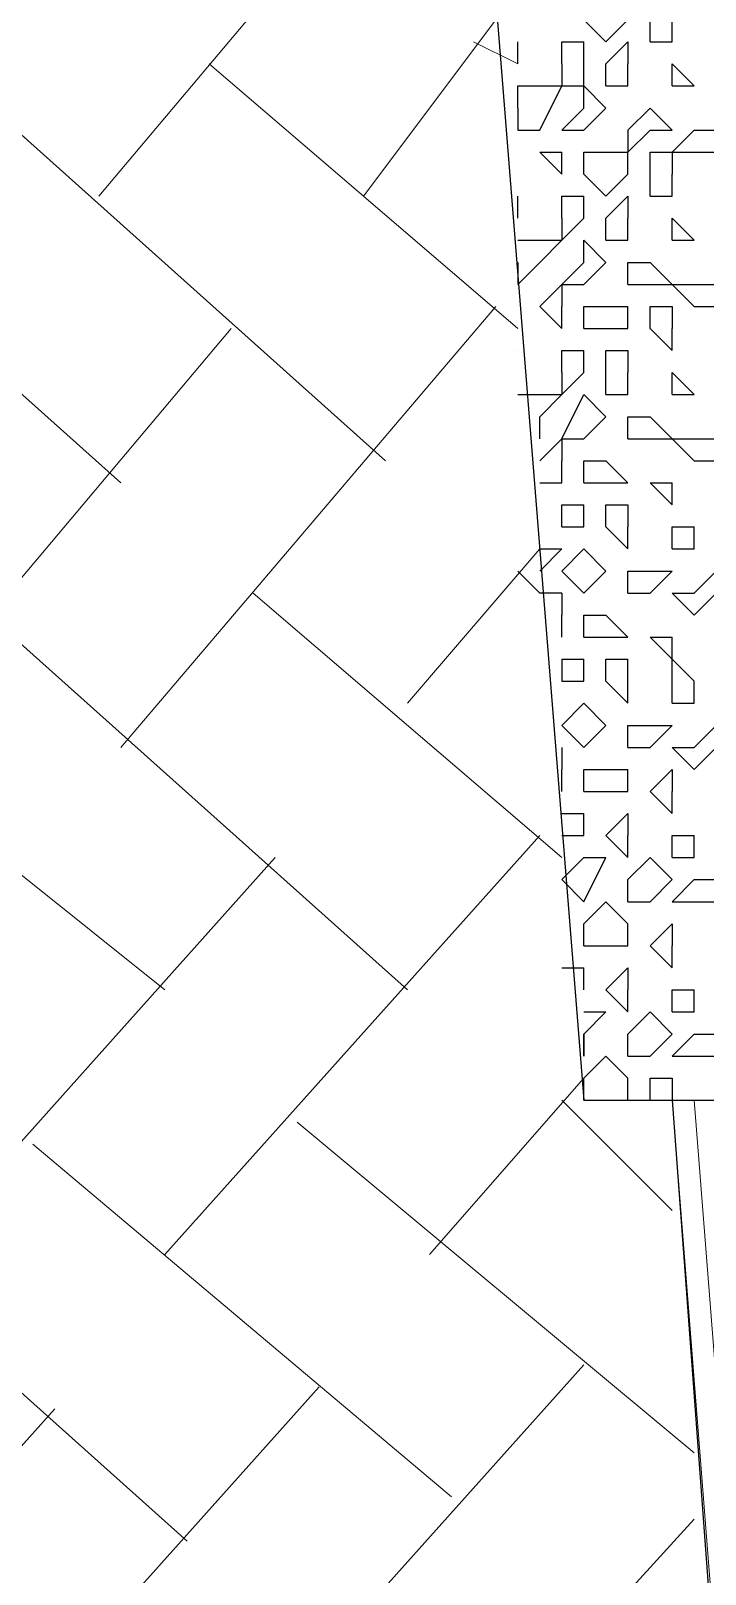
# Model space of a CAD drawing. Header units: millimetres. Extents: x 2928 to 3112, y 1220 to 1280.
# Drawn here: x 2999.4385 to 2999.5405, y 1263.5356 to 1263.7689 of the extents above; entities that cross this region are included whole.
import ezdxf

# ---------------------------------------------------------------- set-up
doc = ezdxf.new("R2010")
doc.units = ezdxf.units.MM

msp = doc.modelspace()

# ---------------------------------------------------------------- linework, layer by layer
at = {"color": 7, "linetype": 'Continuous', "lineweight": -2, "true_color": 0x000007}
for points in [[(2999.57215, 1263.60727), (2999.55215, 1263.86061), (2999.50215, 1263.85728), (2999.52215, 1263.60727)], [(2999.51215, 1263.76728), (2999.51215, 1263.76728)], [(2999.51215, 1263.76728), (2999.51215, 1263.76728)], [(2999.51882, 1263.76728), (2999.51882, 1263.76728)], [(2999.53548, 1263.76728), (2999.53548, 1263.76728)], [(2999.51215, 1263.76394), (2999.51215, 1263.76394)], [(2999.51215, 1263.76394), (2999.51215, 1263.76394)], [(2999.53548, 1263.76394), (2999.53548, 1263.76394)], [(2999.52882, 1263.76061), (2999.52882, 1263.76061)], [(2999.53548, 1263.76061), (2999.53548, 1263.76061)], [(2999.53882, 1263.76061), (2999.53882, 1263.76061)], [(2999.52215, 1263.75394), (2999.52215, 1263.75394)], [(2999.52882, 1263.75394), (2999.52882, 1263.75394)], [(2999.51548, 1263.75061), (2999.51548, 1263.75061)], [(2999.51882, 1263.75061), (2999.51882, 1263.75061)], [(2999.51882, 1263.75061), (2999.51882, 1263.75061)], [(2999.51215, 1263.74394), (2999.51215, 1263.74394)], [(2999.51882, 1263.74394), (2999.51882, 1263.74394)], [(2999.53548, 1263.74394), (2999.53548, 1263.74394)], [(2999.51215, 1263.74061), (2999.51215, 1263.74061)], [(2999.53548, 1263.74061), (2999.53548, 1263.74061)], [(2999.52882, 1263.73728), (2999.52882, 1263.73728)], [(2999.53548, 1263.73728), (2999.53548, 1263.73728)], [(2999.53882, 1263.73728), (2999.53882, 1263.73728)], [(2999.52215, 1263.73061), (2999.52215, 1263.73061)], [(2999.52882, 1263.73061), (2999.52882, 1263.73061)], [(2999.51548, 1263.72728), (2999.51548, 1263.72728)], [(2999.51882, 1263.72728), (2999.51882, 1263.72728)], [(2999.51215, 1263.72061), (2999.51215, 1263.72061)], [(2999.51215, 1263.72061), (2999.51215, 1263.72061)], [(2999.51882, 1263.72061), (2999.51882, 1263.72061)], [(2999.53548, 1263.72061), (2999.53548, 1263.72061)], [(2999.53548, 1263.71728), (2999.53548, 1263.71728)], [(2999.52215, 1263.71394), (2999.52215, 1263.71394)], [(2999.52882, 1263.71394), (2999.52882, 1263.71394)], [(2999.53548, 1263.71394), (2999.53548, 1263.71394)], [(2999.53882, 1263.71394), (2999.53882, 1263.71394)], [(2999.52215, 1263.70728), (2999.52215, 1263.70728)], [(2999.52882, 1263.70728), (2999.52882, 1263.70728)], [(2999.51548, 1263.70394), (2999.51548, 1263.70394)], [(2999.51882, 1263.70061), (2999.51882, 1263.70061)], [(2999.52882, 1263.70061), (2999.52882, 1263.70061)], [(2999.53215, 1263.70061), (2999.53215, 1263.70061)], [(2999.53548, 1263.70061), (2999.53548, 1263.70061)], [(2999.51882, 1263.69728), (2999.51882, 1263.69728)], [(2999.53548, 1263.69728), (2999.53548, 1263.69728)], [(2999.51882, 1263.69394), (2999.51882, 1263.69394)], [(2999.53548, 1263.69394), (2999.53548, 1263.69394)], [(2999.52215, 1263.69061), (2999.52215, 1263.69061)], [(2999.52882, 1263.69061), (2999.52882, 1263.69061)], [(2999.53548, 1263.69061), (2999.53548, 1263.69061)], [(2999.51548, 1263.68727), (2999.51548, 1263.68727)], [(2999.52215, 1263.68394), (2999.52215, 1263.68394)], [(2999.52882, 1263.68394), (2999.52882, 1263.68394)], [(2999.51882, 1263.67727), (2999.51882, 1263.67727)], [(2999.52882, 1263.67727), (2999.52882, 1263.67727)], [(2999.53215, 1263.67727), (2999.53215, 1263.67727)], [(2999.53548, 1263.67727), (2999.53548, 1263.67727)], [(2999.53548, 1263.67727), (2999.53548, 1263.67727)], [(2999.51882, 1263.67394), (2999.51882, 1263.67394)], [(2999.51882, 1263.67394), (2999.51882, 1263.67394)], [(2999.52882, 1263.67394), (2999.52882, 1263.67394)], [(2999.52215, 1263.66727), (2999.52215, 1263.66727)], [(2999.52882, 1263.66727), (2999.52882, 1263.66727)], [(2999.53548, 1263.66727), (2999.53548, 1263.66727)], [(2999.52215, 1263.66061), (2999.52215, 1263.66061)], [(2999.52882, 1263.66061), (2999.52882, 1263.66061)], [(2999.51882, 1263.65394), (2999.51882, 1263.65394)], [(2999.53215, 1263.65394), (2999.53215, 1263.65394)], [(2999.53548, 1263.65394), (2999.53548, 1263.65394)], [(2999.51882, 1263.65061), (2999.51882, 1263.65061)], [(2999.51882, 1263.64727), (2999.51882, 1263.64727)], [(2999.52548, 1263.64727), (2999.52548, 1263.64727)], [(2999.52882, 1263.64727), (2999.52882, 1263.64727)], [(2999.53548, 1263.64727), (2999.53548, 1263.64727)], [(2999.52215, 1263.64394), (2999.52215, 1263.64394)], [(2999.53548, 1263.64394), (2999.53548, 1263.64394)], [(2999.52215, 1263.63727), (2999.52215, 1263.63727)], [(2999.52882, 1263.63727), (2999.52882, 1263.63727)], [(2999.53215, 1263.63061), (2999.53215, 1263.63061)], [(2999.53548, 1263.63061), (2999.53548, 1263.63061)], [(2999.51882, 1263.62727), (2999.51882, 1263.62727)], [(2999.52215, 1263.62394), (2999.52215, 1263.62394)], [(2999.52548, 1263.62394), (2999.52548, 1263.62394)], [(2999.52882, 1263.62394), (2999.52882, 1263.62394)], [(2999.53548, 1263.62394), (2999.53548, 1263.62394)], [(2999.52215, 1263.62061), (2999.52215, 1263.62061)], [(2999.53548, 1263.62061), (2999.53548, 1263.62061)], [(2999.52882, 1263.61394), (2999.52882, 1263.61394)], [(2999.53215, 1263.60727), (2999.53215, 1263.60727)], [(2999.53548, 1263.60727), (2999.53548, 1263.60727)]]:
    msp.add_lwpolyline(points, close=True, dxfattribs=at)
at = {"color": 9, "linetype": 'Continuous', "lineweight": 5, "true_color": 0xbababa}
for points in [[(2999.44881, 1263.74394), (2999.50215, 1263.80728), (2999.50215, 1263.80728)], [(2999.48881, 1263.74394), (2999.50882, 1263.77061), (2999.50882, 1263.77061)], [(2999.50548, 1263.76728), (2999.51215, 1263.76394), (2999.51215, 1263.76394)], [(2999.46548, 1263.76394), (2999.51215, 1263.72394), (2999.51215, 1263.72394)], [(2999.42881, 1263.76061), (2999.49215, 1263.70394), (2999.49215, 1263.70394)], [(2999.38881, 1263.75728), (2999.45215, 1263.70061), (2999.45215, 1263.70061)], [(2999.45215, 1263.66061), (2999.50882, 1263.72728), (2999.50882, 1263.72728)], [(2999.41548, 1263.66061), (2999.46881, 1263.72394), (2999.46881, 1263.72394)], [(2999.49548, 1263.66727), (2999.51548, 1263.69061), (2999.51548, 1263.69061)], [(2999.51215, 1263.68727), (2999.51548, 1263.68394), (2999.51548, 1263.68394)], [(2999.47215, 1263.68394), (2999.51882, 1263.64394), (2999.51882, 1263.64394)], [(2999.43215, 1263.68061), (2999.49548, 1263.62394), (2999.49548, 1263.62394)], [(2999.39215, 1263.67727), (2999.45881, 1263.62394), (2999.45881, 1263.62394)], [(2999.45881, 1263.58394), (2999.51548, 1263.64727), (2999.51548, 1263.64727)], [(2999.41881, 1263.58061), (2999.47548, 1263.64394), (2999.47548, 1263.64394)], [(2999.49882, 1263.58394), (2999.52215, 1263.61061), (2999.52215, 1263.61061)], [(2999.51882, 1263.60727), (2999.53548, 1263.59061), (2999.53548, 1263.59061)], [(2999.63882, 1262.22059), (2999.55882, 1263.3106), (2999.53548, 1263.60727)], [(2999.64215, 1262.22059), (2999.56215, 1263.3106), (2999.53882, 1263.60727)], [(2999.47881, 1263.60394), (2999.53882, 1263.55394), (2999.53882, 1263.55394)], [(2999.43881, 1263.60061), (2999.50215, 1263.54727), (2999.50215, 1263.54727)], [(2999.39881, 1263.59727), (2999.46215, 1263.54061), (2999.46215, 1263.54061)], [(2999.46548, 1263.50394), (2999.52215, 1263.56727), (2999.52215, 1263.56727)], [(2999.42548, 1263.50061), (2999.48215, 1263.56394), (2999.48215, 1263.56394)], [(2999.38548, 1263.49727), (2999.44215, 1263.56061), (2999.44215, 1263.56061)], [(2999.50548, 1263.50727), (2999.53882, 1263.54394), (2999.53882, 1263.54394)]]:
    msp.add_lwpolyline(points, dxfattribs=at)
at = {"color": 7, "linetype": 'Continuous', "lineweight": -2, "true_color": 0x000007}
for points in [[(2999.52215, 1263.77061), (2999.52548, 1263.76728), (2999.52548, 1263.76728)], [(2999.52548, 1263.76728), (2999.52882, 1263.77061), (2999.52882, 1263.77061)], [(2999.53215, 1263.76728), (2999.53215, 1263.77061), (2999.53215, 1263.77061)], [(2999.53548, 1263.76728), (2999.53548, 1263.77061), (2999.53548, 1263.77061)], [(2999.51215, 1263.76394), (2999.51215, 1263.76728), (2999.51215, 1263.76728)], [(2999.51882, 1263.76728), (2999.52215, 1263.76728), (2999.52215, 1263.76728)], [(2999.51882, 1263.76394), (2999.51882, 1263.76728), (2999.51882, 1263.76728)], [(2999.52215, 1263.76061), (2999.52215, 1263.76728), (2999.52215, 1263.76728)], [(2999.52548, 1263.76394), (2999.52882, 1263.76728), (2999.52882, 1263.76728)], [(2999.52882, 1263.76728), (2999.52882, 1263.76394), (2999.52882, 1263.76394)], [(2999.53215, 1263.76728), (2999.53548, 1263.76728), (2999.53548, 1263.76728)], [(2999.53548, 1263.60727), (2999.64215, 1262.17059), (3000.86883, 1262.26059), (3002.09552, 1262.35059), (3001.99218, 1263.76728)], [(2999.51882, 1263.76394), (2999.51882, 1263.76061), (2999.51882, 1263.76061)], [(2999.52548, 1263.76061), (2999.52548, 1263.76394), (2999.52548, 1263.76394)], [(2999.52882, 1263.76061), (2999.52882, 1263.76394), (2999.52882, 1263.76394)], [(2999.53548, 1263.76394), (2999.53882, 1263.76061), (2999.53882, 1263.76061)], [(2999.53548, 1263.76061), (2999.53548, 1263.76394), (2999.53548, 1263.76394)], [(2999.51215, 1263.75728), (2999.51215, 1263.76061), (2999.51215, 1263.76061)], [(2999.51215, 1263.76061), (2999.51548, 1263.76061), (2999.51548, 1263.76061)], [(2999.51548, 1263.76061), (2999.51882, 1263.76061), (2999.51882, 1263.76061)], [(2999.51548, 1263.75394), (2999.51882, 1263.76061), (2999.51882, 1263.76061)], [(2999.51882, 1263.76061), (2999.52215, 1263.76061), (2999.52215, 1263.76061)], [(2999.52215, 1263.76061), (2999.52548, 1263.75728), (2999.52548, 1263.75728)], [(2999.52215, 1263.75728), (2999.52215, 1263.76061), (2999.52215, 1263.76061)], [(2999.52548, 1263.76061), (2999.52882, 1263.76061), (2999.52882, 1263.76061)], [(2999.53548, 1263.76061), (2999.53882, 1263.76061), (2999.53882, 1263.76061)], [(2999.51215, 1263.75728), (2999.51215, 1263.75394), (2999.51215, 1263.75394)], [(2999.51882, 1263.75394), (2999.52215, 1263.75728), (2999.52215, 1263.75728)], [(2999.52215, 1263.75394), (2999.52548, 1263.75728), (2999.52548, 1263.75728)], [(2999.52882, 1263.75394), (2999.53215, 1263.75728), (2999.53215, 1263.75728)], [(2999.53215, 1263.75728), (2999.53548, 1263.75394), (2999.53548, 1263.75394)], [(2999.51215, 1263.75394), (2999.51548, 1263.75394), (2999.51548, 1263.75394)], [(2999.51882, 1263.75394), (2999.52215, 1263.75394), (2999.52215, 1263.75394)], [(2999.52882, 1263.75394), (2999.52882, 1263.75061), (2999.52882, 1263.75061)], [(2999.52882, 1263.75061), (2999.53215, 1263.75394), (2999.53215, 1263.75394)], [(2999.53215, 1263.75394), (2999.53548, 1263.75394), (2999.53548, 1263.75394)], [(2999.53548, 1263.75061), (2999.53882, 1263.75394), (2999.53882, 1263.75394)], [(2999.53882, 1263.75394), (2999.54215, 1263.75394), (2999.54215, 1263.75394)], [(2999.51548, 1263.75061), (2999.51882, 1263.74728), (2999.51882, 1263.74728)], [(2999.51548, 1263.75061), (2999.51882, 1263.75061), (2999.51882, 1263.75061)], [(2999.51882, 1263.74728), (2999.51882, 1263.75061), (2999.51882, 1263.75061)], [(2999.52215, 1263.74728), (2999.52215, 1263.75061), (2999.52215, 1263.75061)], [(2999.52215, 1263.75061), (2999.52548, 1263.75061), (2999.52548, 1263.75061)], [(2999.52548, 1263.75061), (2999.52882, 1263.75061), (2999.52882, 1263.75061)], [(2999.52882, 1263.74728), (2999.52882, 1263.75061), (2999.52882, 1263.75061)], [(2999.53215, 1263.74394), (2999.53215, 1263.75061), (2999.53215, 1263.75061)], [(2999.53215, 1263.75061), (2999.53548, 1263.75061), (2999.53548, 1263.75061)], [(2999.53548, 1263.75061), (2999.53882, 1263.75061), (2999.53882, 1263.75061)], [(2999.53548, 1263.75061), (2999.53548, 1263.74728), (2999.53548, 1263.74728)], [(2999.53882, 1263.75061), (2999.54215, 1263.75061), (2999.54215, 1263.75061)], [(2999.52215, 1263.74728), (2999.52548, 1263.74394), (2999.52548, 1263.74394)], [(2999.52548, 1263.74394), (2999.52882, 1263.74728), (2999.52882, 1263.74728)], [(2999.53548, 1263.74394), (2999.53548, 1263.74728), (2999.53548, 1263.74728)], [(2999.51215, 1263.74061), (2999.51215, 1263.74394), (2999.51215, 1263.74394)], [(2999.51882, 1263.74394), (2999.52215, 1263.74394), (2999.52215, 1263.74394)], [(2999.51882, 1263.74061), (2999.51882, 1263.74394), (2999.51882, 1263.74394)], [(2999.52215, 1263.74061), (2999.52215, 1263.74394), (2999.52215, 1263.74394)], [(2999.52548, 1263.74061), (2999.52882, 1263.74394), (2999.52882, 1263.74394)], [(2999.52882, 1263.74394), (2999.52882, 1263.74061), (2999.52882, 1263.74061)], [(2999.53215, 1263.74394), (2999.53548, 1263.74394), (2999.53548, 1263.74394)], [(2999.51882, 1263.74061), (2999.51882, 1263.73728), (2999.51882, 1263.73728)], [(2999.51882, 1263.73728), (2999.52215, 1263.74061), (2999.52215, 1263.74061)], [(2999.52548, 1263.73728), (2999.52548, 1263.74061), (2999.52548, 1263.74061)], [(2999.52882, 1263.73728), (2999.52882, 1263.74061), (2999.52882, 1263.74061)], [(2999.53548, 1263.74061), (2999.53882, 1263.73728), (2999.53882, 1263.73728)], [(2999.53548, 1263.73728), (2999.53548, 1263.74061), (2999.53548, 1263.74061)], [(2999.51215, 1263.73728), (2999.51548, 1263.73728), (2999.51548, 1263.73728)], [(2999.51548, 1263.73728), (2999.51882, 1263.73728), (2999.51882, 1263.73728)], [(2999.51548, 1263.73394), (2999.51882, 1263.73728), (2999.51882, 1263.73728)], [(2999.52215, 1263.73728), (2999.52548, 1263.73394), (2999.52548, 1263.73394)], [(2999.52215, 1263.73394), (2999.52215, 1263.73728), (2999.52215, 1263.73728)], [(2999.52548, 1263.73728), (2999.52882, 1263.73728), (2999.52882, 1263.73728)], [(2999.53548, 1263.73728), (2999.53882, 1263.73728), (2999.53882, 1263.73728)], [(2999.51215, 1263.73394), (2999.51215, 1263.73061), (2999.51215, 1263.73061)], [(2999.51215, 1263.73061), (2999.51548, 1263.73394), (2999.51548, 1263.73394)], [(2999.51882, 1263.73061), (2999.52215, 1263.73394), (2999.52215, 1263.73394)], [(2999.52215, 1263.73061), (2999.52548, 1263.73394), (2999.52548, 1263.73394)], [(2999.52882, 1263.73061), (2999.52882, 1263.73394), (2999.52882, 1263.73394)], [(2999.52882, 1263.73394), (2999.53215, 1263.73394), (2999.53215, 1263.73394)], [(2999.53215, 1263.73394), (2999.53548, 1263.73061), (2999.53548, 1263.73061)], [(2999.51548, 1263.72728), (2999.51882, 1263.73061), (2999.51882, 1263.73061)], [(2999.51882, 1263.73061), (2999.52215, 1263.73061), (2999.52215, 1263.73061)], [(2999.51882, 1263.73061), (2999.51882, 1263.72728), (2999.51882, 1263.72728)], [(2999.52882, 1263.73061), (2999.53215, 1263.73061), (2999.53215, 1263.73061)], [(2999.53215, 1263.73061), (2999.53548, 1263.73061), (2999.53548, 1263.73061)], [(2999.53548, 1263.73061), (2999.53882, 1263.72728), (2999.53882, 1263.72728)], [(2999.53548, 1263.73061), (2999.53882, 1263.73061), (2999.53882, 1263.73061)], [(2999.53882, 1263.73061), (2999.54215, 1263.73061), (2999.54215, 1263.73061)], [(2999.51548, 1263.72728), (2999.51882, 1263.72394), (2999.51882, 1263.72394)], [(2999.51882, 1263.72394), (2999.51882, 1263.72728), (2999.51882, 1263.72728)], [(2999.52215, 1263.72394), (2999.52215, 1263.72728), (2999.52215, 1263.72728)], [(2999.52215, 1263.72728), (2999.52548, 1263.72728), (2999.52548, 1263.72728)], [(2999.52548, 1263.72728), (2999.52882, 1263.72728), (2999.52882, 1263.72728)], [(2999.52882, 1263.72394), (2999.52882, 1263.72728), (2999.52882, 1263.72728)], [(2999.53215, 1263.72394), (2999.53215, 1263.72728), (2999.53215, 1263.72728)], [(2999.53215, 1263.72728), (2999.53548, 1263.72728), (2999.53548, 1263.72728)], [(2999.53548, 1263.72728), (2999.53548, 1263.72394), (2999.53548, 1263.72394)], [(2999.53882, 1263.72728), (2999.54215, 1263.72728), (2999.54215, 1263.72728)], [(2999.52215, 1263.72394), (2999.52548, 1263.72394), (2999.52548, 1263.72394)], [(2999.52548, 1263.72394), (2999.52882, 1263.72394), (2999.52882, 1263.72394)], [(2999.53215, 1263.72394), (2999.53548, 1263.72061), (2999.53548, 1263.72061)], [(2999.53548, 1263.72061), (2999.53548, 1263.72394), (2999.53548, 1263.72394)], [(2999.51882, 1263.72061), (2999.52215, 1263.72061), (2999.52215, 1263.72061)], [(2999.51882, 1263.71728), (2999.51882, 1263.72061), (2999.51882, 1263.72061)], [(2999.52215, 1263.71728), (2999.52215, 1263.72061), (2999.52215, 1263.72061)], [(2999.52548, 1263.71394), (2999.52548, 1263.72061), (2999.52548, 1263.72061)], [(2999.52548, 1263.72061), (2999.52882, 1263.72061), (2999.52882, 1263.72061)], [(2999.52882, 1263.72061), (2999.52882, 1263.71728), (2999.52882, 1263.71728)], [(2999.51882, 1263.71728), (2999.51882, 1263.71394), (2999.51882, 1263.71394)], [(2999.51882, 1263.71394), (2999.52215, 1263.71728), (2999.52215, 1263.71728)], [(2999.52882, 1263.71394), (2999.52882, 1263.71728), (2999.52882, 1263.71728)], [(2999.53548, 1263.71728), (2999.53882, 1263.71394), (2999.53882, 1263.71394)], [(2999.53548, 1263.71394), (2999.53548, 1263.71728), (2999.53548, 1263.71728)], [(2999.51215, 1263.71394), (2999.51548, 1263.71394), (2999.51548, 1263.71394)], [(2999.51548, 1263.71394), (2999.51882, 1263.71394), (2999.51882, 1263.71394)], [(2999.51548, 1263.71061), (2999.51882, 1263.71394), (2999.51882, 1263.71394)], [(2999.51882, 1263.70728), (2999.52215, 1263.71394), (2999.52215, 1263.71394)], [(2999.52215, 1263.71394), (2999.52548, 1263.71061), (2999.52548, 1263.71061)], [(2999.52548, 1263.71394), (2999.52882, 1263.71394), (2999.52882, 1263.71394)], [(2999.53548, 1263.71394), (2999.53882, 1263.71394), (2999.53882, 1263.71394)], [(2999.51548, 1263.70728), (2999.51548, 1263.71061), (2999.51548, 1263.71061)], [(2999.52215, 1263.70728), (2999.52548, 1263.71061), (2999.52548, 1263.71061)], [(2999.52882, 1263.70728), (2999.52882, 1263.71061), (2999.52882, 1263.71061)], [(2999.52882, 1263.71061), (2999.53215, 1263.71061), (2999.53215, 1263.71061)], [(2999.53215, 1263.71061), (2999.53548, 1263.70728), (2999.53548, 1263.70728)], [(2999.51548, 1263.70394), (2999.51882, 1263.70728), (2999.51882, 1263.70728)], [(2999.51882, 1263.70728), (2999.52215, 1263.70728), (2999.52215, 1263.70728)], [(2999.51882, 1263.70728), (2999.51882, 1263.70394), (2999.51882, 1263.70394)], [(2999.52882, 1263.70728), (2999.53215, 1263.70728), (2999.53215, 1263.70728)], [(2999.53215, 1263.70728), (2999.53548, 1263.70728), (2999.53548, 1263.70728)], [(2999.53548, 1263.70728), (2999.53882, 1263.70394), (2999.53882, 1263.70394)], [(2999.53548, 1263.70728), (2999.53882, 1263.70728), (2999.53882, 1263.70728)], [(2999.53882, 1263.70728), (2999.54215, 1263.70728), (2999.54215, 1263.70728)], [(2999.51882, 1263.70061), (2999.51882, 1263.70394), (2999.51882, 1263.70394)], [(2999.52215, 1263.70061), (2999.52215, 1263.70394), (2999.52215, 1263.70394)], [(2999.52215, 1263.70394), (2999.52548, 1263.70394), (2999.52548, 1263.70394)], [(2999.52548, 1263.70394), (2999.52882, 1263.70061), (2999.52882, 1263.70061)], [(2999.53882, 1263.70394), (2999.54215, 1263.70394), (2999.54215, 1263.70394)], [(2999.51548, 1263.70061), (2999.51882, 1263.70061), (2999.51882, 1263.70061)], [(2999.52215, 1263.70061), (2999.52548, 1263.70061), (2999.52548, 1263.70061)], [(2999.52548, 1263.70061), (2999.52882, 1263.70061), (2999.52882, 1263.70061)], [(2999.53215, 1263.70061), (2999.53548, 1263.69728), (2999.53548, 1263.69728)], [(2999.53215, 1263.70061), (2999.53548, 1263.70061), (2999.53548, 1263.70061)], [(2999.53548, 1263.69728), (2999.53548, 1263.70061), (2999.53548, 1263.70061)], [(2999.51882, 1263.69728), (2999.52215, 1263.69728), (2999.52215, 1263.69728)], [(2999.51882, 1263.69394), (2999.51882, 1263.69728), (2999.51882, 1263.69728)], [(2999.52215, 1263.69394), (2999.52215, 1263.69728), (2999.52215, 1263.69728)], [(2999.52548, 1263.69394), (2999.52548, 1263.69728), (2999.52548, 1263.69728)], [(2999.52548, 1263.69728), (2999.52882, 1263.69728), (2999.52882, 1263.69728)], [(2999.52882, 1263.69728), (2999.52882, 1263.69394), (2999.52882, 1263.69394)], [(2999.51882, 1263.69394), (2999.52215, 1263.69394), (2999.52215, 1263.69394)], [(2999.52548, 1263.69394), (2999.52882, 1263.69061), (2999.52882, 1263.69061)], [(2999.52882, 1263.69061), (2999.52882, 1263.69394), (2999.52882, 1263.69394)], [(2999.53548, 1263.69394), (2999.53882, 1263.69394), (2999.53882, 1263.69394)], [(2999.53548, 1263.69061), (2999.53548, 1263.69394), (2999.53548, 1263.69394)], [(2999.53882, 1263.69061), (2999.53882, 1263.69394), (2999.53882, 1263.69394)], [(2999.51548, 1263.69061), (2999.51882, 1263.69061), (2999.51882, 1263.69061)], [(2999.51548, 1263.68727), (2999.51882, 1263.69061), (2999.51882, 1263.69061)], [(2999.51882, 1263.68727), (2999.52215, 1263.69061), (2999.52215, 1263.69061)], [(2999.52215, 1263.69061), (2999.52548, 1263.68727), (2999.52548, 1263.68727)], [(2999.53548, 1263.69061), (2999.53882, 1263.69061), (2999.53882, 1263.69061)], [(2999.51882, 1263.68727), (2999.52215, 1263.68394), (2999.52215, 1263.68394)], [(2999.52215, 1263.68394), (2999.52548, 1263.68727), (2999.52548, 1263.68727)], [(2999.52882, 1263.68394), (2999.52882, 1263.68727), (2999.52882, 1263.68727)], [(2999.52882, 1263.68727), (2999.53215, 1263.68727), (2999.53215, 1263.68727)], [(2999.53215, 1263.68727), (2999.53548, 1263.68727), (2999.53548, 1263.68727)], [(2999.53215, 1263.68394), (2999.53548, 1263.68727), (2999.53548, 1263.68727)], [(2999.53882, 1263.68394), (2999.54215, 1263.68727), (2999.54215, 1263.68727)], [(2999.51882, 1263.68394), (2999.51548, 1263.68394), (2999.51548, 1263.68394)], [(2999.51882, 1263.68394), (2999.51882, 1263.68061), (2999.51882, 1263.68061)], [(2999.52882, 1263.68394), (2999.53215, 1263.68394), (2999.53215, 1263.68394)], [(2999.53548, 1263.68394), (2999.53882, 1263.68061), (2999.53882, 1263.68061)], [(2999.53548, 1263.68394), (2999.53882, 1263.68394), (2999.53882, 1263.68394)], [(2999.53882, 1263.68061), (2999.54215, 1263.68394), (2999.54215, 1263.68394)], [(2999.51882, 1263.67727), (2999.51882, 1263.68061), (2999.51882, 1263.68061)], [(2999.52215, 1263.67727), (2999.52215, 1263.68061), (2999.52215, 1263.68061)], [(2999.52215, 1263.68061), (2999.52548, 1263.68061), (2999.52548, 1263.68061)], [(2999.52548, 1263.68061), (2999.52882, 1263.67727), (2999.52882, 1263.67727)], [(2999.52215, 1263.67727), (2999.52548, 1263.67727), (2999.52548, 1263.67727)], [(2999.52548, 1263.67727), (2999.52882, 1263.67727), (2999.52882, 1263.67727)], [(2999.53215, 1263.67727), (2999.53548, 1263.67394), (2999.53548, 1263.67394)], [(2999.53215, 1263.67727), (2999.53548, 1263.67727), (2999.53548, 1263.67727)], [(2999.53548, 1263.67394), (2999.53548, 1263.67727), (2999.53548, 1263.67727)], [(2999.51882, 1263.67394), (2999.52215, 1263.67394), (2999.52215, 1263.67394)], [(2999.51882, 1263.67394), (2999.51882, 1263.67061), (2999.51882, 1263.67061)], [(2999.52215, 1263.67061), (2999.52215, 1263.67394), (2999.52215, 1263.67394)], [(2999.52548, 1263.67061), (2999.52548, 1263.67394), (2999.52548, 1263.67394)], [(2999.52548, 1263.67394), (2999.52882, 1263.67394), (2999.52882, 1263.67394)], [(2999.52882, 1263.66727), (2999.52882, 1263.67394), (2999.52882, 1263.67394)], [(2999.53548, 1263.67394), (2999.53882, 1263.67061), (2999.53882, 1263.67061)], [(2999.53548, 1263.67061), (2999.53548, 1263.67394), (2999.53548, 1263.67394)], [(2999.51882, 1263.67061), (2999.52215, 1263.67061), (2999.52215, 1263.67061)], [(2999.52548, 1263.67061), (2999.52882, 1263.66727), (2999.52882, 1263.66727)], [(2999.53548, 1263.66727), (2999.53548, 1263.67061), (2999.53548, 1263.67061)], [(2999.53882, 1263.66727), (2999.53882, 1263.67061), (2999.53882, 1263.67061)], [(2999.51882, 1263.66394), (2999.52215, 1263.66727), (2999.52215, 1263.66727)], [(2999.52215, 1263.66727), (2999.52548, 1263.66394), (2999.52548, 1263.66394)], [(2999.53548, 1263.66727), (2999.53882, 1263.66727), (2999.53882, 1263.66727)], [(2999.51882, 1263.66394), (2999.52215, 1263.66061), (2999.52215, 1263.66061)], [(2999.52215, 1263.66061), (2999.52548, 1263.66394), (2999.52548, 1263.66394)], [(2999.52882, 1263.66061), (2999.52882, 1263.66394), (2999.52882, 1263.66394)], [(2999.52882, 1263.66394), (2999.53215, 1263.66394), (2999.53215, 1263.66394)], [(2999.53215, 1263.66394), (2999.53548, 1263.66394), (2999.53548, 1263.66394)], [(2999.53215, 1263.66061), (2999.53548, 1263.66394), (2999.53548, 1263.66394)], [(2999.53882, 1263.66061), (2999.54215, 1263.66394), (2999.54215, 1263.66394)], [(2999.51882, 1263.66061), (2999.51882, 1263.65727), (2999.51882, 1263.65727)], [(2999.52882, 1263.66061), (2999.53215, 1263.66061), (2999.53215, 1263.66061)], [(2999.53548, 1263.66061), (2999.53882, 1263.65727), (2999.53882, 1263.65727)], [(2999.53548, 1263.66061), (2999.53882, 1263.66061), (2999.53882, 1263.66061)], [(2999.53882, 1263.65727), (2999.54215, 1263.66061), (2999.54215, 1263.66061)], [(2999.51882, 1263.65394), (2999.51882, 1263.65727), (2999.51882, 1263.65727)], [(2999.52215, 1263.65394), (2999.52215, 1263.65727), (2999.52215, 1263.65727)], [(2999.52215, 1263.65727), (2999.52548, 1263.65727), (2999.52548, 1263.65727)], [(2999.52548, 1263.65727), (2999.52882, 1263.65727), (2999.52882, 1263.65727)], [(2999.52882, 1263.65394), (2999.52882, 1263.65727), (2999.52882, 1263.65727)], [(2999.53215, 1263.65394), (2999.53548, 1263.65727), (2999.53548, 1263.65727)], [(2999.53548, 1263.65727), (2999.53548, 1263.65394), (2999.53548, 1263.65394)], [(2999.52215, 1263.65394), (2999.52548, 1263.65394), (2999.52548, 1263.65394)], [(2999.52548, 1263.65394), (2999.52882, 1263.65394), (2999.52882, 1263.65394)], [(2999.53215, 1263.65394), (2999.53548, 1263.65061), (2999.53548, 1263.65061)], [(2999.53548, 1263.65061), (2999.53548, 1263.65394), (2999.53548, 1263.65394)], [(2999.51882, 1263.65061), (2999.52215, 1263.65061), (2999.52215, 1263.65061)], [(2999.52215, 1263.64727), (2999.52215, 1263.65061), (2999.52215, 1263.65061)], [(2999.52548, 1263.64727), (2999.52882, 1263.65061), (2999.52882, 1263.65061)], [(2999.52882, 1263.65061), (2999.52882, 1263.64727), (2999.52882, 1263.64727)], [(2999.51882, 1263.64727), (2999.52215, 1263.64727), (2999.52215, 1263.64727)], [(2999.52548, 1263.64727), (2999.52882, 1263.64394), (2999.52882, 1263.64394)], [(2999.52882, 1263.64394), (2999.52882, 1263.64727), (2999.52882, 1263.64727)], [(2999.53548, 1263.64727), (2999.53882, 1263.64727), (2999.53882, 1263.64727)], [(2999.53548, 1263.64394), (2999.53548, 1263.64727), (2999.53548, 1263.64727)], [(2999.53882, 1263.64394), (2999.53882, 1263.64727), (2999.53882, 1263.64727)], [(2999.51882, 1263.64061), (2999.52215, 1263.64394), (2999.52215, 1263.64394)], [(2999.52215, 1263.64394), (2999.52548, 1263.64394), (2999.52548, 1263.64394)], [(2999.52215, 1263.63727), (2999.52548, 1263.64394), (2999.52548, 1263.64394)], [(2999.52882, 1263.64061), (2999.53215, 1263.64394), (2999.53215, 1263.64394)], [(2999.53215, 1263.64394), (2999.53548, 1263.64061), (2999.53548, 1263.64061)], [(2999.53548, 1263.64394), (2999.53882, 1263.64394), (2999.53882, 1263.64394)], [(2999.51882, 1263.64061), (2999.52215, 1263.63727), (2999.52215, 1263.63727)], [(2999.52882, 1263.63727), (2999.52882, 1263.64061), (2999.52882, 1263.64061)], [(2999.53215, 1263.63727), (2999.53548, 1263.64061), (2999.53548, 1263.64061)], [(2999.53548, 1263.63727), (2999.53882, 1263.64061), (2999.53882, 1263.64061)], [(2999.53882, 1263.64061), (2999.54215, 1263.64061), (2999.54215, 1263.64061)], [(2999.52215, 1263.63394), (2999.52548, 1263.63727), (2999.52548, 1263.63727)], [(2999.52548, 1263.63727), (2999.52882, 1263.63394), (2999.52882, 1263.63394)], [(2999.52882, 1263.63727), (2999.53215, 1263.63727), (2999.53215, 1263.63727)], [(2999.53548, 1263.63727), (2999.53882, 1263.63727), (2999.53882, 1263.63727)], [(2999.53882, 1263.63727), (2999.54215, 1263.63727), (2999.54215, 1263.63727)], [(2999.52215, 1263.63061), (2999.52215, 1263.63394), (2999.52215, 1263.63394)], [(2999.52882, 1263.63061), (2999.52882, 1263.63394), (2999.52882, 1263.63394)], [(2999.53215, 1263.63061), (2999.53548, 1263.63394), (2999.53548, 1263.63394)], [(2999.53548, 1263.63394), (2999.53548, 1263.63061), (2999.53548, 1263.63061)], [(2999.52215, 1263.63061), (2999.52548, 1263.63061), (2999.52548, 1263.63061)], [(2999.52548, 1263.63061), (2999.52882, 1263.63061), (2999.52882, 1263.63061)], [(2999.53215, 1263.63061), (2999.53548, 1263.62727), (2999.53548, 1263.62727)], [(2999.53548, 1263.62727), (2999.53548, 1263.63061), (2999.53548, 1263.63061)], [(2999.51882, 1263.62727), (2999.52215, 1263.62727), (2999.52215, 1263.62727)], [(2999.52215, 1263.62394), (2999.52215, 1263.62727), (2999.52215, 1263.62727)], [(2999.52548, 1263.62394), (2999.52882, 1263.62727), (2999.52882, 1263.62727)], [(2999.52882, 1263.62727), (2999.52882, 1263.62394), (2999.52882, 1263.62394)], [(2999.52548, 1263.62394), (2999.52882, 1263.62061), (2999.52882, 1263.62061)], [(2999.52882, 1263.62061), (2999.52882, 1263.62394), (2999.52882, 1263.62394)], [(2999.53548, 1263.62394), (2999.53882, 1263.62394), (2999.53882, 1263.62394)], [(2999.53548, 1263.62061), (2999.53548, 1263.62394), (2999.53548, 1263.62394)], [(2999.53882, 1263.62061), (2999.53882, 1263.62394), (2999.53882, 1263.62394)], [(2999.52215, 1263.62061), (2999.52548, 1263.62061), (2999.52548, 1263.62061)], [(2999.52215, 1263.61727), (2999.52548, 1263.62061), (2999.52548, 1263.62061)], [(2999.52882, 1263.61727), (2999.53215, 1263.62061), (2999.53215, 1263.62061)], [(2999.53215, 1263.62061), (2999.53548, 1263.61727), (2999.53548, 1263.61727)], [(2999.53548, 1263.62061), (2999.53882, 1263.62061), (2999.53882, 1263.62061)], [(2999.52215, 1263.61727), (2999.52215, 1263.61394), (2999.52215, 1263.61394)], [(2999.52215, 1263.61394), (2999.52215, 1263.61727), (2999.52215, 1263.61727)], [(2999.52882, 1263.61394), (2999.52882, 1263.61727), (2999.52882, 1263.61727)], [(2999.53215, 1263.61394), (2999.53548, 1263.61727), (2999.53548, 1263.61727)], [(2999.53548, 1263.61394), (2999.53882, 1263.61727), (2999.53882, 1263.61727)], [(2999.53882, 1263.61727), (2999.54215, 1263.61727), (2999.54215, 1263.61727)], [(2999.52215, 1263.61061), (2999.52548, 1263.61394), (2999.52548, 1263.61394)], [(2999.52548, 1263.61394), (2999.52882, 1263.61061), (2999.52882, 1263.61061)], [(2999.52882, 1263.61394), (2999.53215, 1263.61394), (2999.53215, 1263.61394)], [(2999.53548, 1263.61394), (2999.53882, 1263.61394), (2999.53882, 1263.61394)], [(2999.53882, 1263.61394), (2999.54215, 1263.61394), (2999.54215, 1263.61394)], [(2999.52215, 1263.60727), (2999.52215, 1263.61061), (2999.52215, 1263.61061)], [(2999.52882, 1263.60727), (2999.52882, 1263.61061), (2999.52882, 1263.61061)], [(2999.53215, 1263.60727), (2999.53215, 1263.61061), (2999.53215, 1263.61061)], [(2999.53215, 1263.61061), (2999.53548, 1263.61061), (2999.53548, 1263.61061)], [(2999.53548, 1263.61061), (2999.53548, 1263.60727), (2999.53548, 1263.60727)], [(2999.52215, 1263.60727), (2999.52548, 1263.60727), (2999.52548, 1263.60727)], [(2999.52548, 1263.60727), (2999.52882, 1263.60727), (2999.52882, 1263.60727)]]:
    msp.add_lwpolyline(points, dxfattribs=at)

doc.saveas('drawing.dxf')
